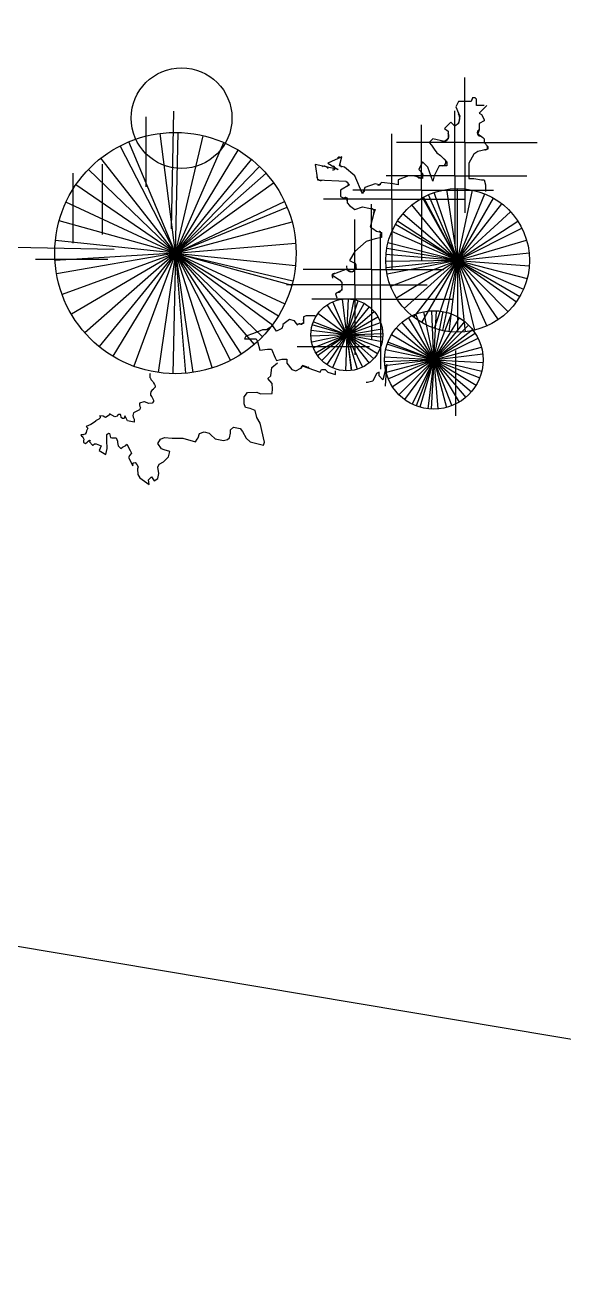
# Model space of a CAD drawing. Header units: millimetres. Extents: x 387 to 811, y 539 to 827.
# Drawn here: x 517.412 to 518.936, y 744.954 to 748.495 of the extents above; entities that cross this region are included whole.
import ezdxf

# ---------------------------------------------------------------- set-up
doc = ezdxf.new("R2010")
doc.units = ezdxf.units.MM
doc.layers.add('cuvas de nível', color=51, linetype='Continuous')
doc.layers.add('vegetação', color=112, linetype='Continuous')

msp = doc.modelspace()

# ---------------------------------------------------------------- linework, layer by layer
at = {"layer": 'cuvas de nível'}
msp.add_polyline3d([(501.0135, 748.4948, 105), (508.3407, 747.2934, 105), (516.4007, 746.0534, 105), (522.9471, 744.9542, 105)], dxfattribs=at)
at = {"layer": 'vegetação'}
for p, q in [((518.6561, 748.1618), (518.6561, 748.3466)), ((517.7536, 748.2347), (517.7536, 748.0365)), ((517.7536, 748.2347), (517.7536, 748.0365)), ((517.8323, 748.2505), (517.825, 747.9179)), ((517.8323, 748.2505), (517.825, 747.9179)), ((518.6271, 748.0675), (518.6271, 748.2523)), ((517.8374, 747.8493), (517.7942, 748.1879)), ((517.8374, 747.8493), (517.7942, 748.1879)), ((517.8374, 747.8493), (517.8448, 748.1906)), ((517.8374, 747.8493), (517.8448, 748.1906)), ((518.4496, 748.0022), (518.4496, 748.187)), ((518.5329, 748.0276), (518.5329, 748.2124)), ((517.8374, 747.8493), (517.6815, 748.153)), ((517.8374, 747.8493), (517.6815, 748.153)), ((517.8374, 747.8493), (517.7057, 748.1642)), ((517.8374, 747.8493), (517.7057, 748.1642)), ((517.8374, 747.8493), (517.916, 748.1815)), ((517.8374, 747.8493), (517.916, 748.1815)), ((517.8374, 747.8493), (517.916, 748.1815)), ((517.8374, 747.8493), (517.916, 748.1815)), ((517.8374, 747.8493), (517.974, 748.1622)), ((517.8374, 747.8493), (517.974, 748.1622)), ((518.6561, 748.1618), (518.4627, 748.1618)), ((518.6561, 748.1618), (518.6561, 747.9636)), ((518.6561, 748.1618), (518.8605, 748.1618)), ((517.8374, 747.8493), (517.6266, 748.1178)), ((517.8374, 747.8493), (517.6266, 748.1178)), ((517.8374, 747.8493), (518.0148, 748.141)), ((517.8374, 747.8493), (518.0148, 748.141)), ((517.8374, 747.8493), (518.0529, 748.1141)), ((517.8374, 747.8493), (518.0529, 748.1141)), ((517.8374, 747.8493), (517.5913, 748.0859)), ((517.8374, 747.8493), (517.5913, 748.0859)), ((517.6304, 748.1005), (517.6304, 747.9023)), ((517.6304, 748.1005), (517.6304, 747.9023)), ((517.8374, 747.8493), (518.0753, 748.0942)), ((517.8374, 747.8493), (518.0753, 748.0942)), ((517.5471, 748.0751), (517.5471, 747.8769)), ((517.5471, 748.0751), (517.5471, 747.8769)), ((517.8374, 747.8493), (517.5557, 748.0422)), ((517.8374, 747.8493), (517.5557, 748.0422)), ((517.8374, 747.8493), (518.0936, 748.075)), ((517.8374, 747.8493), (518.0936, 748.075)), ((517.8374, 747.8493), (518.1152, 748.0478)), ((517.8374, 747.8493), (518.1152, 748.0478)), ((518.6271, 748.0675), (518.4337, 748.0675)), ((518.6271, 748.0675), (518.6271, 747.8693)), ((518.6271, 748.0675), (518.8315, 748.0675)), ((518.5329, 748.0276), (518.3395, 748.0276)), ((518.5329, 748.0276), (518.5329, 747.8294)), ((518.5329, 748.0276), (518.7373, 748.0276)), ((518.6354, 747.8286), (518.5386, 748.0074)), ((518.6354, 747.8286), (518.5528, 748.0144)), ((518.6354, 747.8286), (518.5693, 748.0209)), ((518.6354, 747.8286), (518.6053, 748.0297)), ((518.6354, 747.8286), (518.6354, 748.0319)), ((518.6354, 747.8286), (518.6778, 748.0274)), ((518.6354, 747.8286), (518.6778, 748.0274)), ((518.6354, 747.8286), (518.7127, 748.0167)), ((517.8374, 747.8493), (517.5278, 747.9932)), ((517.8374, 747.8493), (517.5278, 747.9932)), ((517.8374, 747.8493), (518.1462, 747.995)), ((517.8374, 747.8493), (518.1462, 747.995)), ((517.8374, 747.8493), (518.153, 747.9796)), ((517.8374, 747.8493), (518.153, 747.9796)), ((518.4496, 748.0022), (518.2562, 748.0022)), ((518.4496, 748.0022), (518.2562, 748.0022)), ((518.3916, 747.8027), (518.3916, 747.9875)), ((518.4496, 748.0022), (518.4496, 747.804)), ((518.4496, 748.0022), (518.654, 748.0022)), ((518.6354, 747.8286), (518.5064, 747.9858)), ((518.6354, 747.8286), (518.5365, 748.0063)), ((518.6354, 747.8286), (518.7372, 748.0046)), ((518.6354, 747.8286), (518.7603, 747.9891)), ((517.8374, 747.8493), (517.5084, 747.9402)), ((517.8374, 747.8493), (517.5084, 747.9402)), ((517.8374, 747.8493), (518.1672, 747.9375)), ((517.8374, 747.8493), (518.1672, 747.9375)), ((518.3445, 747.7591), (518.3445, 747.9439)), ((518.6354, 747.8286), (518.4651, 747.9398)), ((518.6354, 747.8286), (518.4804, 747.9602)), ((518.6354, 747.8286), (518.785, 747.9663)), ((518.6354, 747.8286), (518.8056, 747.9398)), ((518.417, 747.7192), (518.417, 747.904)), ((518.6354, 747.8286), (518.4492, 747.9103)), ((518.6354, 747.8286), (518.4594, 747.9304)), ((518.6354, 747.8286), (518.8173, 747.9194)), ((517.3211, 747.8677), (517.6643, 747.8602)), ((517.3211, 747.8677), (517.6643, 747.8602)), ((517.8374, 747.8493), (517.4979, 747.8848)), ((517.8374, 747.8493), (517.4979, 747.8848)), ((517.8374, 747.8493), (518.1777, 747.8772)), ((517.8374, 747.8493), (518.1777, 747.8772)), ((517.8374, 747.8493), (518.1777, 747.8772)), ((517.8374, 747.8493), (518.1777, 747.8772)), ((518.6354, 747.8286), (518.4383, 747.8785)), ((518.6354, 747.8286), (518.8306, 747.8854)), ((517.442, 747.8321), (517.6465, 747.8321)), ((517.442, 747.8321), (517.6465, 747.8321)), ((517.8374, 747.8493), (517.4967, 747.8285)), ((517.8374, 747.8493), (517.4967, 747.8285)), ((517.8374, 747.8493), (517.501, 747.7909)), ((517.8374, 747.8493), (517.501, 747.7909)), ((517.8374, 747.8493), (517.5169, 747.7318)), ((517.8374, 747.8493), (517.5169, 747.7318)), ((517.8374, 747.8493), (517.543, 747.6764)), ((517.8374, 747.8493), (517.543, 747.6764)), ((517.8374, 747.8493), (517.5813, 747.6236)), ((517.8374, 747.8493), (517.5813, 747.6236)), ((517.8374, 747.8493), (517.6219, 747.5845)), ((517.8374, 747.8493), (517.6219, 747.5845)), ((517.8374, 747.8493), (517.6601, 747.5576)), ((517.8374, 747.8493), (517.6601, 747.5576)), ((517.8374, 747.8493), (517.7196, 747.5288)), ((517.8374, 747.8493), (517.7196, 747.5288)), ((517.8374, 747.8493), (517.789, 747.5113)), ((517.8374, 747.8493), (517.789, 747.5113)), ((517.8374, 747.8493), (517.83, 747.5079)), ((517.8374, 747.8493), (517.83, 747.5079)), ((517.8374, 747.8493), (518.0835, 747.6126)), ((517.8374, 747.8493), (518.0601, 747.5904)), ((517.8374, 747.8493), (518.1121, 747.6465)), ((517.8374, 747.8493), (518.1665, 747.7583)), ((517.8374, 747.8493), (518.1697, 747.7707)), ((517.8374, 747.8493), (518.147, 747.7054)), ((517.8374, 747.8493), (518.1291, 747.6719)), ((517.8374, 747.8493), (518.177, 747.8137)), ((517.8374, 747.8493), (517.9412, 747.524)), ((517.8374, 747.8493), (517.9934, 747.5456)), ((517.8374, 747.8493), (518.0233, 747.5629)), ((517.8374, 747.8493), (517.8863, 747.5114)), ((517.8374, 747.8493), (517.8654, 747.509)), ((517.8374, 747.8493), (518.0835, 747.6126)), ((517.8374, 747.8493), (518.0601, 747.5904)), ((517.8374, 747.8493), (518.1121, 747.6465)), ((517.8374, 747.8493), (518.1665, 747.7583)), ((517.8374, 747.8493), (518.1697, 747.7707)), ((517.8374, 747.8493), (518.147, 747.7054)), ((517.8374, 747.8493), (518.1291, 747.6719)), ((517.8374, 747.8493), (518.177, 747.8137)), ((517.8374, 747.8493), (517.9412, 747.524)), ((517.8374, 747.8493), (517.9934, 747.5456)), ((517.8374, 747.8493), (518.0233, 747.5629)), ((517.8374, 747.8493), (517.8863, 747.5114)), ((517.8374, 747.8493), (517.8654, 747.509)), ((518.6354, 747.8286), (518.4327, 747.8454)), ((518.6354, 747.8286), (518.4348, 747.8621)), ((518.6354, 747.8286), (518.8376, 747.8496)), ((518.6354, 747.8286), (518.8376, 747.8496)), ((518.3916, 747.8027), (518.1982, 747.8027)), ((518.3916, 747.8027), (518.1982, 747.8027)), ((518.3916, 747.8027), (518.596, 747.8027)), ((518.3916, 747.8027), (518.3916, 747.6045)), ((518.6354, 747.8286), (518.4321, 747.8258)), ((518.6354, 747.8286), (518.4331, 747.8075)), ((518.6354, 747.8286), (518.4358, 747.7895)), ((518.6354, 747.8286), (518.446, 747.7545)), ((518.6354, 747.8286), (518.4623, 747.7219)), ((518.6354, 747.8286), (518.4841, 747.6927)), ((518.6354, 747.8286), (518.5108, 747.6679)), ((518.6354, 747.8286), (518.5335, 747.6526)), ((518.6354, 747.8286), (518.5693, 747.6363)), ((518.6354, 747.8286), (518.5929, 747.6298)), ((518.6354, 747.8286), (518.6109, 747.6267)), ((518.6354, 747.8286), (518.6564, 747.6264)), ((518.6354, 747.8286), (518.6834, 747.631)), ((518.6354, 747.8286), (518.7179, 747.6428)), ((518.6354, 747.8286), (518.8015, 747.7114)), ((518.6354, 747.8286), (518.7779, 747.6836)), ((518.6354, 747.8286), (518.7497, 747.6605)), ((518.6354, 747.8286), (518.8113, 747.7268)), ((518.6354, 747.8286), (518.8216, 747.7469)), ((518.6354, 747.8286), (518.8381, 747.8132)), ((518.6354, 747.8286), (518.8321, 747.7772)), ((518.6354, 747.8286), (518.6354, 747.6253)), ((518.3445, 747.7591), (518.1511, 747.7591)), ((518.3445, 747.7591), (518.1511, 747.7591)), ((518.3445, 747.7591), (518.5489, 747.7591)), ((518.3445, 747.7591), (518.3445, 747.561)), ((518.417, 747.7192), (518.2236, 747.7192)), ((518.417, 747.7192), (518.2236, 747.7192)), ((518.3222, 747.6179), (518.2669, 747.7032)), ((518.3222, 747.6179), (518.2669, 747.7032)), ((518.3222, 747.6179), (518.2669, 747.7032)), ((518.3222, 747.6179), (518.2669, 747.7032)), ((518.3222, 747.6179), (518.283, 747.7117)), ((518.3222, 747.6179), (518.3096, 747.7188)), ((518.3222, 747.6179), (518.3264, 747.7195)), ((518.3222, 747.6179), (518.343, 747.7174)), ((518.3222, 747.6179), (518.3544, 747.7143)), ((518.3222, 747.6179), (518.3711, 747.707)), ((518.3222, 747.6179), (518.3862, 747.6968)), ((518.3222, 747.6179), (518.3862, 747.6968)), ((518.417, 747.7192), (518.6214, 747.7192)), ((518.417, 747.7192), (518.417, 747.5211)), ((518.3222, 747.6179), (518.2273, 747.6544)), ((518.3222, 747.6179), (518.2273, 747.6544)), ((518.3222, 747.6179), (518.2404, 747.6784)), ((518.3222, 747.6179), (518.2404, 747.6784)), ((518.3222, 747.6179), (518.3993, 747.6841)), ((518.3222, 747.6179), (518.4099, 747.6693)), ((518.3222, 747.6179), (518.4177, 747.6528)), ((518.5681, 747.547), (518.4781, 747.6533)), ((518.5681, 747.547), (518.4968, 747.6667)), ((518.5681, 747.547), (518.5175, 747.6768)), ((518.5681, 747.547), (518.5395, 747.6833)), ((518.5681, 747.547), (518.5624, 747.6862)), ((518.5681, 747.547), (518.5755, 747.6861)), ((518.5681, 747.547), (518.5942, 747.6839)), ((518.5681, 747.547), (518.6182, 747.677)), ((518.5681, 747.547), (518.6406, 747.666)), ((518.5681, 747.547), (518.6559, 747.6552)), ((518.3222, 747.6179), (518.2206, 747.6137)), ((518.3222, 747.6179), (518.2206, 747.6137)), ((518.3222, 747.6179), (518.2213, 747.6305)), ((518.3222, 747.6179), (518.2213, 747.6305)), ((518.3222, 747.6179), (518.2227, 747.597)), ((518.3222, 747.6179), (518.2227, 747.597)), ((518.3222, 747.6179), (518.2244, 747.6458)), ((518.3222, 747.6179), (518.2244, 747.6458)), ((518.3222, 747.6179), (518.2275, 747.5809)), ((518.3222, 747.6179), (518.2275, 747.5809)), ((518.3222, 747.6179), (518.2348, 747.5659)), ((518.3222, 747.6179), (518.2348, 747.5659)), ((518.3222, 747.6179), (518.2394, 747.5588)), ((518.3222, 747.6179), (518.2394, 747.5588)), ((518.3222, 747.6179), (518.2513, 747.545)), ((518.3222, 747.6179), (518.2513, 747.545)), ((518.3222, 747.6179), (518.2654, 747.5335)), ((518.3222, 747.6179), (518.2654, 747.5335)), ((518.3222, 747.6179), (518.2814, 747.5248)), ((518.3222, 747.6179), (518.318, 747.5163)), ((518.3222, 747.6179), (518.4223, 747.6352)), ((518.3222, 747.6179), (518.4237, 747.6221)), ((518.3222, 747.6179), (518.409, 747.565)), ((518.3222, 747.6179), (518.422, 747.5989)), ((518.3222, 747.6179), (518.4237, 747.6125)), ((518.3222, 747.6179), (518.417, 747.5814)), ((518.3222, 747.6179), (518.3668, 747.5266)), ((518.3222, 747.6179), (518.335, 747.517)), ((518.3222, 747.6179), (518.3512, 747.5205)), ((518.3222, 747.6179), (518.3347, 747.517)), ((518.3222, 747.6179), (518.3849, 747.5379)), ((518.3222, 747.6179), (518.3982, 747.5504)), ((518.5681, 747.547), (518.4484, 747.6183)), ((518.5681, 747.547), (518.4618, 747.637)), ((518.5681, 747.547), (518.6666, 747.6455)), ((518.5681, 747.547), (518.6778, 747.6329)), ((518.5681, 747.547), (518.685, 747.6228)), ((518.1815, 747.585), (518.3859, 747.585)), ((518.1815, 747.585), (518.3859, 747.585)), ((518.5681, 747.547), (518.436, 747.5912)), ((518.5681, 747.547), (518.4383, 747.5976)), ((518.5681, 747.547), (518.6933, 747.6082)), ((518.5681, 747.547), (518.7027, 747.5829)), ((518.5681, 747.547), (518.4289, 747.5419)), ((518.5681, 747.547), (518.429, 747.5544)), ((518.5681, 747.547), (518.4299, 747.5298)), ((518.5681, 747.547), (518.4318, 747.5756)), ((518.5681, 747.547), (518.4335, 747.5111)), ((518.5681, 747.547), (518.4395, 747.4933)), ((518.5681, 747.547), (518.4512, 747.4712)), ((518.5681, 747.547), (518.4512, 747.4712)), ((518.5681, 747.547), (518.4696, 747.4485)), ((518.5681, 747.547), (518.4853, 747.435)), ((518.5681, 747.547), (518.5069, 747.4218)), ((518.5681, 747.547), (518.5181, 747.417)), ((518.5681, 747.547), (518.5284, 747.4135)), ((518.5681, 747.547), (518.5509, 747.4088)), ((518.5681, 747.547), (518.5607, 747.4079)), ((518.5681, 747.547), (518.7064, 747.5642)), ((518.5681, 747.547), (518.6744, 747.457)), ((518.5681, 747.547), (518.6878, 747.4757)), ((518.5681, 747.547), (518.6979, 747.4964)), ((518.5681, 747.547), (518.7072, 747.5396)), ((518.5681, 747.547), (518.7037, 747.5148)), ((518.5681, 747.547), (518.6582, 747.4407)), ((518.5681, 747.547), (518.6188, 747.4172)), ((518.5681, 747.547), (518.604, 747.4124)), ((518.5681, 747.547), (518.5794, 747.4081)), ((518.5681, 747.547), (518.604, 747.4124)), ((518.5681, 747.547), (518.6394, 747.4273)), ((518.6307, 747.3891), (518.6307, 747.5739))]:
    msp.add_line(p, q, dxfattribs=at)
for points in [[(518.7104, 748.267), (518.6887, 748.267), (518.6887, 748.267), (518.6887, 748.2815), (518.6887, 748.2851), (518.6851, 748.2887), (518.6778, 748.2887), (518.6742, 748.2779), (518.6706, 748.2779), (518.6561, 748.2779), (518.6452, 748.2779), (518.638, 748.2779), (518.6307, 748.2633), (518.638, 748.2452), (518.6416, 748.2379), (518.638, 748.2162), (518.6271, 748.2089), (518.6162, 748.2198), (518.5981, 748.2017), (518.609, 748.1944), (518.609, 748.1727), (518.5981, 748.1654), (518.5655, 748.1727), (518.5546, 748.1618), (518.5619, 748.1545), (518.5691, 748.1436), (518.5764, 748.1328), (518.5872, 748.1255), (518.6054, 748.1074), (518.6054, 748.0965), (518.5836, 748.0965), (518.5691, 748.0675), (518.5655, 748.0529), (518.551, 748.0929), (518.5365, 748.1074), (518.5256, 748.0856), (518.5365, 748.0747), (518.5365, 748.0602), (518.5112, 748.0675), (518.4967, 748.0675), (518.4677, 748.0566), (518.4677, 748.0421), (518.4532, 748.0457), (518.4206, 748.0493), (518.4133, 748.0421), (518.4025, 748.0457), (518.3735, 748.0348), (518.3662, 748.0167), (518.3445, 748.0675), (518.3155, 748.0929), (518.301, 748.0965), (518.3083, 748.1219), (518.2684, 748.1037), (518.2974, 748.0856), (518.2322, 748.1001), (518.2394, 748.0566), (518.3191, 748.0529), (518.33, 748.0421), (518.3046, 748.0276), (518.3046, 748.0094), (518.3119, 748.0058), (518.3228, 748.0058), (518.3228, 747.9913), (518.33, 747.984), (518.3445, 747.9731), (518.3662, 747.9804), (518.4025, 747.9731), (518.3988, 747.9623), (518.388, 747.9224), (518.3952, 747.9187), (518.4061, 747.9115), (518.4206, 747.9079), (518.4206, 747.8933), (518.4025, 747.8897), (518.3771, 747.8825), (518.3445, 747.8534), (518.33, 747.828), (518.3445, 747.8208), (518.3481, 747.8063), (518.3372, 747.7954), (518.3191, 747.8027), (518.2793, 747.7881), (518.301, 747.7736), (518.3083, 747.7664), (518.3083, 747.7519), (518.3083, 747.7519), (518.3083, 747.7446), (518.2901, 747.7337), (518.2938, 747.7228)], [(518.7104, 748.267), (518.6887, 748.267), (518.6887, 748.267), (518.6887, 748.2815), (518.6887, 748.2851), (518.6851, 748.2887), (518.6778, 748.2887), (518.6742, 748.2779), (518.6706, 748.2779), (518.6561, 748.2779), (518.6452, 748.2779), (518.638, 748.2779), (518.6307, 748.2633), (518.638, 748.2452), (518.6416, 748.2379), (518.638, 748.2162), (518.6271, 748.2089), (518.6162, 748.2198), (518.5981, 748.2017), (518.609, 748.1944), (518.609, 748.1727), (518.5981, 748.1654), (518.5655, 748.1727), (518.5546, 748.1618), (518.5619, 748.1545), (518.5691, 748.1436), (518.5764, 748.1328), (518.5872, 748.1255), (518.6054, 748.1074), (518.6054, 748.0965), (518.5836, 748.0965), (518.5691, 748.0675), (518.5655, 748.0529), (518.551, 748.0929), (518.5365, 748.1074), (518.5256, 748.0856), (518.5365, 748.0747), (518.5365, 748.0602), (518.5112, 748.0675), (518.4967, 748.0675), (518.4677, 748.0566), (518.4677, 748.0421), (518.4532, 748.0457), (518.4206, 748.0493), (518.4133, 748.0421), (518.4025, 748.0457), (518.3735, 748.0348), (518.3662, 748.0167), (518.3445, 748.0675), (518.3155, 748.0929), (518.301, 748.0965), (518.3083, 748.1219), (518.2684, 748.1037), (518.2974, 748.0856), (518.2322, 748.1001), (518.2394, 748.0566), (518.3191, 748.0529), (518.33, 748.0421), (518.3046, 748.0276), (518.3046, 748.0094), (518.3119, 748.0058), (518.3228, 748.0058), (518.3228, 747.9913), (518.33, 747.984), (518.3445, 747.9731), (518.3662, 747.9804), (518.4025, 747.9731), (518.3988, 747.9623), (518.388, 747.9224), (518.3952, 747.9187), (518.4061, 747.9115), (518.4206, 747.9079), (518.4206, 747.8933), (518.4025, 747.8897), (518.3771, 747.8825), (518.3445, 747.8534), (518.33, 747.828), (518.3445, 747.8208), (518.3481, 747.8063), (518.3372, 747.7954), (518.3191, 747.8027), (518.2793, 747.7881), (518.301, 747.7736), (518.3083, 747.7664), (518.3083, 747.7519), (518.3083, 747.7519), (518.3083, 747.7446), (518.2901, 747.7337), (518.2938, 747.7228)], [(518.7177, 748.267), (518.6959, 748.2452), (518.7032, 748.2416), (518.7104, 748.2271), (518.7104, 748.2234), (518.6959, 748.2162), (518.6959, 748.198), (518.6923, 748.1872), (518.7068, 748.1763), (518.7104, 748.1727), (518.7104, 748.1618), (518.7213, 748.1509), (518.7213, 748.1436), (518.6923, 748.1364), (518.6814, 748.1291), (518.6669, 748.1037), (518.6669, 748.0602), (518.6814, 748.0602), (518.7032, 748.0566), (518.7104, 748.0566), (518.714, 748.0421), (518.714, 748.0384), (518.714, 748.0312), (518.714, 748.0239)], [(518.2322, 747.6721), (518.2068, 747.6721), (518.1996, 747.6684), (518.1996, 747.6539), (518.1996, 747.6503), (518.1815, 747.6467), (518.1742, 747.6576), (518.1597, 747.6612), (518.1416, 747.6467), (518.1416, 747.643), (518.138, 747.6358), (518.1235, 747.6285), (518.1235, 747.6285), (518.1126, 747.643), (518.0945, 747.6322), (518.0836, 747.6322), (518.0583, 747.6213), (518.0365, 747.614), (518.0329, 747.6068), (518.0546, 747.6068), (518.0655, 747.6068), (518.0691, 747.5995), (518.0764, 747.5741), (518.0981, 747.5778), (518.1054, 747.5778), (518.109, 747.5778), (518.1199, 747.5524), (518.1235, 747.5451), (518.138, 747.5487), (518.138, 747.5487), (518.1525, 747.5487), (518.1525, 747.5378), (518.167, 747.5197), (518.1778, 747.5161), (518.1923, 747.5233), (518.1959, 747.5306), (518.2467, 747.5125), (518.2503, 747.5197), (518.2612, 747.5197), (518.2684, 747.5125), (518.2901, 747.5052), (518.2901, 747.5161)], [(518.2322, 747.6721), (518.2068, 747.6721), (518.1996, 747.6684), (518.1996, 747.6539), (518.1996, 747.6503), (518.1815, 747.6467), (518.1742, 747.6576), (518.1597, 747.6612), (518.1416, 747.6467), (518.1416, 747.643), (518.138, 747.6358), (518.1235, 747.6285), (518.1235, 747.6285), (518.1126, 747.643), (518.0945, 747.6322), (518.0836, 747.6322), (518.0583, 747.6213), (518.0365, 747.614), (518.0329, 747.6068), (518.0546, 747.6068), (518.0655, 747.6068), (518.0691, 747.5995), (518.0764, 747.5741), (518.0981, 747.5778), (518.1054, 747.5778), (518.109, 747.5778), (518.1199, 747.5524), (518.1235, 747.5451), (518.138, 747.5487), (518.138, 747.5487), (518.1525, 747.5487), (518.1525, 747.5378), (518.167, 747.5197), (518.1778, 747.5161), (518.1923, 747.5233), (518.1959, 747.5306), (518.2467, 747.5125), (518.2503, 747.5197), (518.2612, 747.5197), (518.2684, 747.5125), (518.2901, 747.5052), (518.2901, 747.5161)], [(517.7659, 747.5087), (517.7647, 747.5063), (517.7647, 747.5051), (517.7647, 747.5015), (517.7647, 747.4991), (517.7647, 747.4967), (517.7671, 747.4955), (517.7683, 747.4919), (517.7708, 747.4883), (517.7732, 747.4859), (517.7756, 747.4823), (517.778, 747.4774), (517.7804, 747.4738), (517.7804, 747.4702), (517.7744, 747.4642), (517.7744, 747.463), (517.772, 747.4618), (517.7683, 747.457), (517.7671, 747.4522), (517.7671, 747.4474), (517.7708, 747.4426), (517.7756, 747.433), (517.7756, 747.4294), (517.772, 747.4246), (517.7623, 747.4234), (517.7503, 747.4282), (517.7479, 747.4282), (517.7359, 747.4246), (517.7359, 747.4198), (517.7371, 747.415), (517.7383, 747.4114), (517.7359, 747.4054), (517.7287, 747.4018), (517.7191, 747.397), (517.7167, 747.3898), (517.7179, 747.385), (517.7203, 747.379), (517.7203, 747.3706), (517.7023, 747.3742), (517.6951, 747.3874), (517.6951, 747.3874), (517.6939, 747.3874), (517.6927, 747.3814), (517.6902, 747.3814), (517.6902, 747.3814), (517.6878, 747.3814), (517.6842, 747.3838), (517.6842, 747.385), (517.683, 747.391), (517.6818, 747.3922), (517.6794, 747.3922), (517.677, 747.3922), (517.6734, 747.3898), (517.6722, 747.3874), (517.6662, 747.3862), (517.6506, 747.3946), (517.6506, 747.3946), (517.653, 747.3922), (517.6398, 747.3838), (517.6374, 747.385), (517.6326, 747.3874), (517.623, 747.3886), (517.6242, 747.3874), (517.6242, 747.3826), (517.6206, 747.379), (517.6133, 747.3754), (517.6121, 747.3766), (517.6109, 747.373), (517.5977, 747.3646), (517.5845, 747.3586), (517.5893, 747.3538), (517.5857, 747.3466), (517.5845, 747.3418), (517.5821, 747.337), (517.5785, 747.3358), (517.5761, 747.3346), (517.5701, 747.3346), (517.5713, 747.331), (517.5737, 747.3298), (517.5761, 747.3262), (517.5785, 747.3226), (517.5773, 747.3178), (517.5773, 747.313), (517.5833, 747.3106), (517.5881, 747.3142), (517.5905, 747.3166), (517.5941, 747.3202), (517.5965, 747.319), (517.5941, 747.3154), (517.6025, 747.3058), (517.6037, 747.3058), (517.6085, 747.3094), (517.6133, 747.3094), (517.6278, 747.3034), (517.6218, 747.2902), (517.641, 747.2794), (517.6446, 747.2962), (517.6434, 747.319), (517.6434, 747.3358), (517.6482, 747.3394), (517.6506, 747.3382), (517.6542, 747.3274), (517.6578, 747.3262), (517.6674, 747.3262), (517.6698, 747.3262), (517.6734, 747.3166), (517.6734, 747.313), (517.6758, 747.3034), (517.683, 747.2962), (517.6878, 747.2998), (517.6975, 747.3046), (517.6999, 747.3082), (517.7095, 747.2902), (517.7131, 747.283), (517.7083, 747.277), (517.7047, 747.271), (517.7167, 747.2469), (517.7179, 747.2553), (517.7239, 747.2565), (517.7287, 747.2505), (517.7323, 747.2445), (517.7299, 747.2385), (517.7311, 747.2229), (517.7371, 747.2133), (517.7635, 747.1941), (517.7611, 747.2073), (517.7695, 747.2157), (517.7768, 747.2049), (517.7876, 747.2109), (517.79, 747.2253), (517.7876, 747.2433), (517.7912, 747.2517), (517.8032, 747.2589), (517.8176, 747.2722), (517.8212, 747.2878), (517.8056, 747.2926), (517.7984, 747.295), (517.7876, 747.3106), (517.7948, 747.3226), (517.8068, 747.3274), (517.8284, 747.325), (517.8585, 747.325), (517.8945, 747.3154), (517.8993, 747.3226), (517.9017, 747.3262), (517.9053, 747.3382), (517.9185, 747.343), (517.933, 747.3394), (517.9378, 747.3346), (517.9498, 747.3238), (517.9738, 747.319), (517.9846, 747.3214), (517.9906, 747.3262), (517.993, 747.3394), (517.993, 747.349), (518.0014, 747.3562), (518.0207, 747.3526), (518.0267, 747.3442), (518.0375, 747.325), (518.0483, 747.3154), (518.0868, 747.3058), (518.0892, 747.3142), (518.0771, 747.3682), (518.0675, 747.3838), (518.0627, 747.4042), (518.0483, 747.409), (518.0351, 747.4126), (518.0315, 747.4222), (518.0315, 747.4426), (518.0411, 747.4546), (518.0675, 747.4558), (518.0783, 747.451), (518.1108, 747.4522), (518.112, 747.4654), (518.1108, 747.4798), (518.0988, 747.4943), (518.1072, 747.5015), (518.1096, 747.5255), (518.1264, 747.5387)], [(517.7659, 747.5087), (517.7647, 747.5063), (517.7647, 747.5051), (517.7647, 747.5015), (517.7647, 747.4991), (517.7647, 747.4967), (517.7671, 747.4955), (517.7683, 747.4919), (517.7708, 747.4883), (517.7732, 747.4859), (517.7756, 747.4823), (517.778, 747.4774), (517.7804, 747.4738), (517.7804, 747.4702), (517.7744, 747.4642), (517.7744, 747.463), (517.772, 747.4618), (517.7683, 747.457), (517.7671, 747.4522), (517.7671, 747.4474), (517.7708, 747.4426), (517.7756, 747.433), (517.7756, 747.4294), (517.772, 747.4246), (517.7623, 747.4234), (517.7503, 747.4282), (517.7479, 747.4282), (517.7359, 747.4246), (517.7359, 747.4198), (517.7371, 747.415), (517.7383, 747.4114), (517.7359, 747.4054), (517.7287, 747.4018), (517.7191, 747.397), (517.7167, 747.3898), (517.7179, 747.385), (517.7203, 747.379), (517.7203, 747.3706), (517.7023, 747.3742), (517.6951, 747.3874), (517.6951, 747.3874), (517.6939, 747.3874), (517.6927, 747.3814), (517.6902, 747.3814), (517.6902, 747.3814), (517.6878, 747.3814), (517.6842, 747.3838), (517.6842, 747.385), (517.683, 747.391), (517.6818, 747.3922), (517.6794, 747.3922), (517.677, 747.3922), (517.6734, 747.3898), (517.6722, 747.3874), (517.6662, 747.3862), (517.6506, 747.3946), (517.6506, 747.3946), (517.653, 747.3922), (517.6398, 747.3838), (517.6374, 747.385), (517.6326, 747.3874), (517.623, 747.3886), (517.6242, 747.3874), (517.6242, 747.3826), (517.6206, 747.379), (517.6133, 747.3754), (517.6121, 747.3766), (517.6109, 747.373), (517.5977, 747.3646), (517.5845, 747.3586), (517.5893, 747.3538), (517.5857, 747.3466), (517.5845, 747.3418), (517.5821, 747.337), (517.5785, 747.3358), (517.5761, 747.3346), (517.5701, 747.3346), (517.5713, 747.331), (517.5737, 747.3298), (517.5761, 747.3262), (517.5785, 747.3226), (517.5773, 747.3178), (517.5773, 747.313), (517.5833, 747.3106), (517.5881, 747.3142), (517.5905, 747.3166), (517.5941, 747.3202), (517.5965, 747.319), (517.5941, 747.3154), (517.6025, 747.3058), (517.6037, 747.3058), (517.6085, 747.3094), (517.6133, 747.3094), (517.6278, 747.3034), (517.6218, 747.2902), (517.641, 747.2794), (517.6446, 747.2962), (517.6434, 747.319), (517.6434, 747.3358), (517.6482, 747.3394), (517.6506, 747.3382), (517.6542, 747.3274), (517.6578, 747.3262), (517.6674, 747.3262), (517.6698, 747.3262), (517.6734, 747.3166), (517.6734, 747.313), (517.6758, 747.3034), (517.683, 747.2962), (517.6878, 747.2998), (517.6975, 747.3046), (517.6999, 747.3082), (517.7095, 747.2902), (517.7131, 747.283), (517.7083, 747.277), (517.7047, 747.271), (517.7167, 747.2469), (517.7179, 747.2553), (517.7239, 747.2565), (517.7287, 747.2505), (517.7323, 747.2445), (517.7299, 747.2385), (517.7311, 747.2229), (517.7371, 747.2133), (517.7635, 747.1941), (517.7611, 747.2073), (517.7695, 747.2157), (517.7768, 747.2049), (517.7876, 747.2109), (517.79, 747.2253), (517.7876, 747.2433), (517.7912, 747.2517), (517.8032, 747.2589), (517.8176, 747.2722), (517.8212, 747.2878), (517.8056, 747.2926), (517.7984, 747.295), (517.7876, 747.3106), (517.7948, 747.3226), (517.8068, 747.3274), (517.8284, 747.325), (517.8585, 747.325), (517.8945, 747.3154), (517.8993, 747.3226), (517.9017, 747.3262), (517.9053, 747.3382), (517.9185, 747.343), (517.933, 747.3394), (517.9378, 747.3346), (517.9498, 747.3238), (517.9738, 747.319), (517.9846, 747.3214), (517.9906, 747.3262), (517.993, 747.3394), (517.993, 747.349), (518.0014, 747.3562), (518.0207, 747.3526), (518.0267, 747.3442), (518.0375, 747.325), (518.0483, 747.3154), (518.0868, 747.3058), (518.0892, 747.3142), (518.0771, 747.3682), (518.0675, 747.3838), (518.0627, 747.4042), (518.0483, 747.409), (518.0351, 747.4126), (518.0315, 747.4222), (518.0315, 747.4426), (518.0411, 747.4546), (518.0675, 747.4558), (518.0783, 747.451), (518.1108, 747.4522), (518.112, 747.4654), (518.1108, 747.4798), (518.0988, 747.4943), (518.1072, 747.5015), (518.1096, 747.5255), (518.1264, 747.5387)], [(518.2144, 747.5233), (518.2144, 747.5264), (518.2125, 747.5258), (518.21, 747.5258), (518.2088, 747.5258), (518.2082, 747.527), (518.207, 747.5276), (518.2057, 747.5283), (518.2026, 747.5295), (518.202, 747.5295), (518.1971, 747.5307), (518.1946, 747.5276), (518.1946, 747.527), (518.1909, 747.5227)], [(518.2144, 747.5233), (518.2144, 747.5264), (518.2125, 747.5258), (518.21, 747.5258), (518.2088, 747.5258), (518.2082, 747.527), (518.207, 747.5276), (518.2057, 747.5283), (518.2026, 747.5295), (518.202, 747.5295), (518.1971, 747.5307), (518.1946, 747.5276), (518.1946, 747.527), (518.1909, 747.5227)], [(518.4314, 747.4726), (518.4351, 747.5342), (518.4242, 747.4907), (518.4133, 747.5016), (518.4133, 747.5125), (518.4061, 747.5088), (518.3952, 747.4871), (518.3952, 747.4871), (518.3807, 747.4834), (518.3771, 747.4834)]]:
    msp.add_lwpolyline(points, dxfattribs=at)
for centre, radius in [((517.8548, 748.2313), 0.1424), ((517.8548, 748.2313), 0.1424), ((517.8374, 747.8493), 0.3414), ((517.8374, 747.8493), 0.3414), ((518.6354, 747.8286), 0.2033), ((518.3222, 747.6179), 0.1017), ((518.3222, 747.6179), 0.1017), ((518.5681, 747.547), 0.1393)]:
    msp.add_circle(centre, radius, dxfattribs=at)
for centre, radius, start, end in [((518.6179, 748.2306), 0.0234, 326.9917, 33.0083), ((518.5956, 748.1803), 0.0149, 239.0874, 30.9821), ((518.6997, 748.1893), 0.00903, 115.5153, 287.1789), ((518.7132, 748.1481), 0.00708, 239.7533, 42.9947), ((518.301, 748.1154), 0.00579, 10.177, 154.616), ((518.5919, 748.1066), 0.0107, 280.309, 58.7331), ((518.2585, 748.0834), 0.0117, 19.5623, 123.5259), ((518.2585, 748.0834), 0.0117, 19.5623, 123.5259), ((518.2833, 748.09), 0.00531, 247.2483, 88.5908), ((518.3093, 748.1011), 0.00752, 129.13, 255.8986), ((518.2478, 748.0654), 0.0104, 172.1428, 294.0509), ((518.2478, 748.0654), 0.0104, 172.1428, 294.0509), ((518.3198, 748.0442), 0.00661, 276.4086, 83.5914), ((518.4121, 748.048), 0.00618, 237.2283, 352.375), ((518.5293, 748.0698), 0.00851, 223.5466, 43.0514), ((518.3671, 748.0269), 0.00531, 198.2346, 13.6927), ((518.3177, 748.0012), 0.0052, 325.8772, 135.4756), ((518.3909, 747.9674), 0.0083, 317.8314, 92.8072), ((518.4115, 747.9021), 0.00899, 335.5027, 74.8456), ((518.3344, 747.8101), 0.0135, 167.8659, 299.0097), ((518.3337, 747.8115), 0.015, 299.0097, 39.1083), ((518.2875, 747.7846), 0.00725, 82.3863, 235.1594), ((518.2966, 747.7507), 0.0123, 276.6816, 18.4392), ((518.1922, 747.6562), 0.00792, 249.3864, 32.4939), ((518.1922, 747.6562), 0.00792, 249.3864, 32.4939), ((518.1875, 747.6437), 0.00542, 69.3864, 172.6024), ((518.1875, 747.6437), 0.00542, 69.3864, 172.6024)]:
    msp.add_arc(centre, radius, start, end, dxfattribs=at)

doc.saveas('drawing.dxf')
